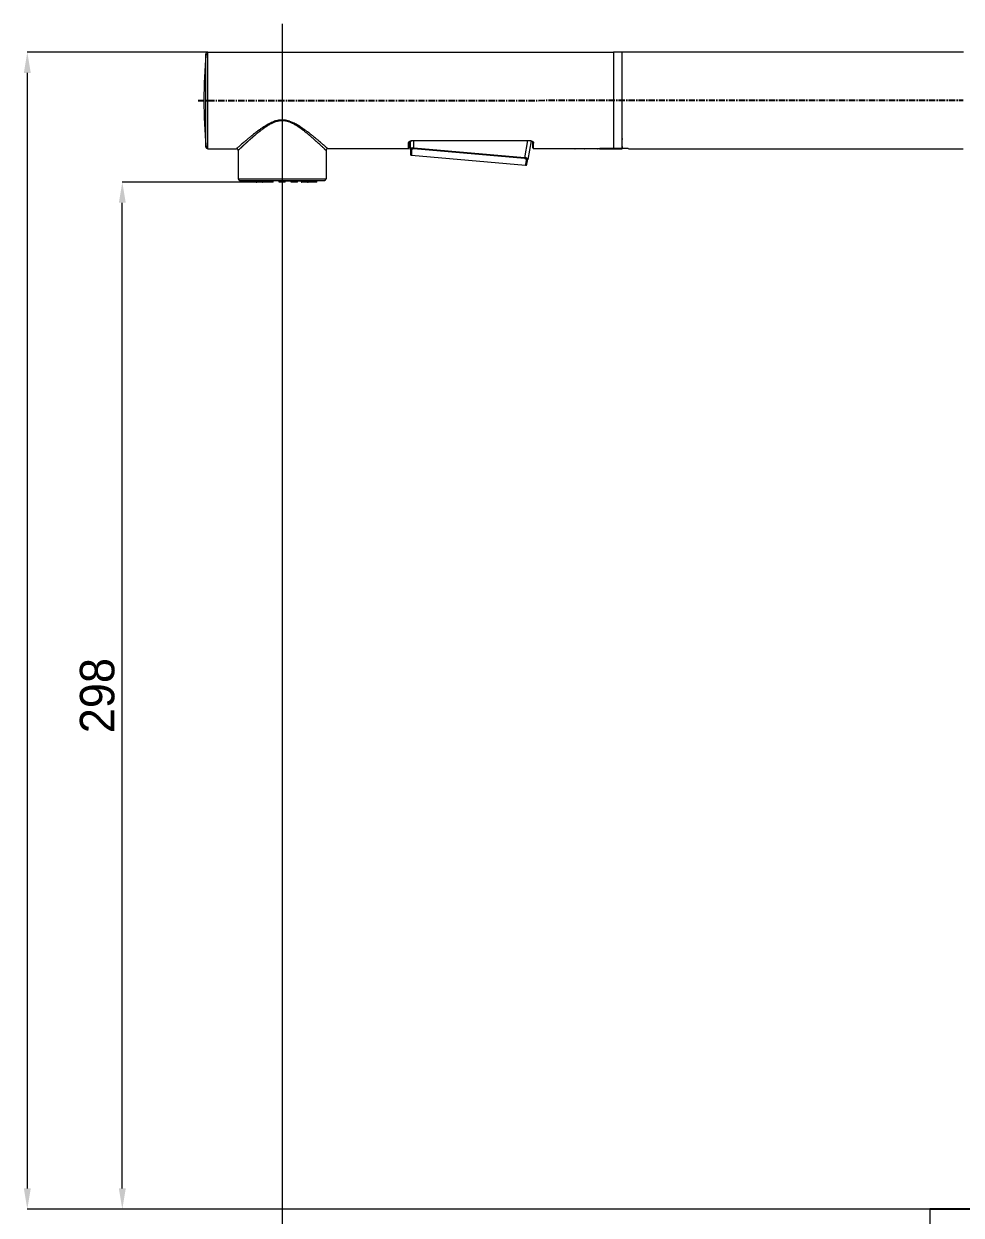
# Model space of a CAD drawing. Header units: inches. Extents: x 21126 to 21898, y -6726 to -5634.
# Drawn here: x 21443.2 to 21715.1, y -6284.3 to -5938.6 of the extents above; entities that cross this region are included whole.
import ezdxf

# ---------------------------------------------------------------- set-up
doc = ezdxf.new("R2010")
doc.units = ezdxf.units.IN
doc.header["$LTSCALE"] = 4.84
doc.header["$MEASUREMENT"] = 0
for name, pattern in [('CENTER', [0.6, 0.375, -0.075, 0.075, -0.075]), ('CENTER2', [28.575, 19.05, -3.175, 3.175, -3.175]), ('CENTERX2', [20.32, 12.7, -2.54, 2.54, -2.54])]:
    doc.linetypes.add(name, pattern=pattern)
doc.layers.get('0').update_dxf_attribs({"linetype": 'CONTINUOUS', "lineweight": 13})
doc.layers.add('2', color=1, linetype='CENTER2')
for name, color, linetype, lineweight in [('CENTER', 1, 'CENTERX2', 15), ('DIM', 3, 'CONTINUOUS', 9), ('중심선', 1, 'CENTER', 25)]:
    doc.layers.add(name, color=color, linetype=linetype, lineweight=lineweight)
doc.styles.add('Daelim Dimension', font='')
doc.styles.get('Daelim Dimension').set_extended_font_data('HYGothic-Extra')

msp = doc.modelspace()

# ---------------------------------------------------------------- linework, layer by layer
at = {"linetype": 'Continuous'}
for p, q in [((21496.05, -5974.36), (21496.05, -5947.27)), ((21496.55, -5946.81), (21614.24, -5946.81)), ((21496.55, -5974.82), (21496.55, -5946.81)), ((21614.24, -5946.81), (21614.24, -5960.81)), ((21614.24, -5946.81), (21614.24, -5974.62)), ((21616.74, -5946.81), (21614.24, -5946.81)), ((21616.74, -5974.82), (21616.74, -5946.81)), ((21614.24, -5960.81), (21614.24, -5974.82)), ((21554.79, -5974.82), (21554.79, -5973.16)), ((21554.99, -5974.61), (21554.99, -5972.99)), ((21555.35, -5974.94), (21555.33, -5972.62)), ((21555.91, -5972.47), (21589.95, -5972.47)), ((21555.99, -5972.43), (21589.89, -5972.43)), ((21556.35, -5974.62), (21556.33, -5972.47)), ((21589.36, -5972.47), (21588.44, -5977.42)), ((21590.37, -5972.53), (21589.37, -5977.92)), ((21590.89, -5974.61), (21590.89, -5972.99)), ((21591.09, -5974.82), (21591.09, -5973.16)), ((21616.74, -5971.94), (21616.94, -5971.94)), ((21496.55, -5974.82), (21504.89, -5974.82)), ((21505.39, -5975.31), (21505.39, -5983.51)), ((21530.89, -5975.31), (21530.89, -5983.51)), ((21554.79, -5974.82), (21531.39, -5974.82)), ((21555.64, -5976.73), (21588.78, -5979.63)), ((21588.42, -5977.68), (21556.33, -5974.87)), ((21588.44, -5977.42), (21556.35, -5974.62)), ((21603.04, -5974.82), (21591.09, -5974.82)), ((21610.21, -5974.82), (21616.74, -5974.82)), ((21611.8, -5974.62), (21614.24, -5974.62)), ((21611.84, -5974.62), (21614.24, -5974.62)), ((21616.94, -5974.71), (21611.94, -5974.71)), ((21614.24, -5974.82), (21616.74, -5974.82)), ((21505.39, -5983.51), (21530.89, -5983.51)), ((21505.89, -5984.01), (21530.39, -5984.01)), ((21508.06, -5984.51), (21507.99, -5984.01)), ((21508.55, -5984.51), (21508.48, -5984.01)), ((21508.57, -5984.01), (21508.66, -5984.51)), ((21508.7, -5984.51), (21508.6, -5984.01)), ((21508.95, -5984.51), (21508.92, -5984.01)), ((21509.6, -5984.51), (21509.56, -5984.01)), ((21510.22, -5984.51), (21510.31, -5984.01)), ((21510.53, -5984.01), (21510.63, -5984.51)), ((21510.77, -5984.51), (21510.67, -5984.01)), ((21511.25, -5984.51), (21511.25, -5984.01)), ((21511.95, -5984.51), (21511.95, -5984.01)), ((21512.42, -5984.51), (21512.52, -5984.01)), ((21512.57, -5984.51), (21512.67, -5984.01)), ((21513.57, -5984.01), (21513.66, -5984.51)), ((21513.97, -5984.51), (21513.88, -5984.01)), ((21514.59, -5984.51), (21514.63, -5984.01)), ((21515.24, -5984.51), (21515.28, -5984.01)), ((21515.5, -5984.51), (21515.59, -5984.01)), ((21515.53, -5984.51), (21515.63, -5984.01)), ((21517.31, -5984.51), (21517.24, -5984.01)), ((21517.8, -5984.51), (21517.73, -5984.01)), ((21518.48, -5984.51), (21518.55, -5984.01)), ((21518.97, -5984.51), (21519.04, -5984.01)), ((21520.65, -5984.01), (21520.74, -5984.51)), ((21520.78, -5984.51), (21520.69, -5984.01)), ((21521.04, -5984.51), (21521, -5984.01)), ((21521.69, -5984.51), (21521.65, -5984.01)), ((21522.31, -5984.51), (21522.4, -5984.01)), ((21522.61, -5984.51), (21522.71, -5984.01)), ((21523.61, -5984.01), (21523.71, -5984.51)), ((21523.85, -5984.51), (21523.75, -5984.01)), ((21524.33, -5984.51), (21524.33, -5984.01)), ((21525.03, -5984.51), (21525.03, -5984.01)), ((21525.51, -5984.51), (21525.6, -5984.01)), ((21525.65, -5984.51), (21525.75, -5984.01)), ((21526.06, -5984.51), (21525.96, -5984.01)), ((21526.68, -5984.51), (21526.72, -5984.01)), ((21527.32, -5984.51), (21527.36, -5984.01)), ((21527.58, -5984.51), (21527.67, -5984.01)), ((21527.62, -5984.51), (21527.71, -5984.01)), ((21527.73, -5984.51), (21527.8, -5984.01)), ((21528.22, -5984.51), (21528.29, -5984.01)), ((21508.55, -5984.51), (21508.06, -5984.51)), ((21508.66, -5984.51), (21508.55, -5984.51)), ((21508.66, -5984.51), (21508.7, -5984.51)), ((21508.95, -5984.51), (21508.7, -5984.51)), ((21509.6, -5984.51), (21508.95, -5984.51)), ((21510.22, -5984.51), (21509.6, -5984.51)), ((21510.53, -5984.51), (21510.22, -5984.51)), ((21510.53, -5984.51), (21510.58, -5984.26)), ((21510.63, -5984.51), (21510.77, -5984.51)), ((21511.25, -5984.51), (21510.77, -5984.51)), ((21511.95, -5984.51), (21511.25, -5984.51)), ((21512.42, -5984.51), (21511.95, -5984.51)), ((21512.42, -5984.51), (21512.57, -5984.51)), ((21513.63, -5984.11), (21512.65, -5984.11)), ((21513.97, -5984.51), (21513.66, -5984.51)), ((21514.59, -5984.51), (21513.97, -5984.51)), ((21515.24, -5984.51), (21514.59, -5984.51)), ((21515.5, -5984.51), (21515.24, -5984.51)), ((21515.5, -5984.51), (21515.53, -5984.51)), ((21517.25, -5984.11), (21515.61, -5984.11)), ((21517.8, -5984.51), (21517.31, -5984.51)), ((21518.48, -5984.51), (21517.8, -5984.51)), ((21518.97, -5984.51), (21518.48, -5984.51)), ((21519.03, -5984.11), (21520.67, -5984.11)), ((21520.74, -5984.51), (21520.78, -5984.51)), ((21521.04, -5984.51), (21520.78, -5984.51)), ((21521.69, -5984.51), (21521.04, -5984.51)), ((21522.31, -5984.51), (21521.69, -5984.51)), ((21522.61, -5984.51), (21522.31, -5984.51)), ((21522.65, -5984.11), (21523.63, -5984.11)), ((21523.71, -5984.51), (21523.85, -5984.51)), ((21524.33, -5984.51), (21523.85, -5984.51)), ((21525.03, -5984.51), (21524.33, -5984.51)), ((21525.51, -5984.51), (21525.03, -5984.51)), ((21525.51, -5984.51), (21525.65, -5984.51)), ((21525.7, -5984.26), (21525.75, -5984.51)), ((21526.06, -5984.51), (21525.75, -5984.51)), ((21526.68, -5984.51), (21526.06, -5984.51)), ((21527.32, -5984.51), (21526.68, -5984.51)), ((21527.58, -5984.51), (21527.32, -5984.51)), ((21527.58, -5984.51), (21527.62, -5984.51)), ((21527.73, -5984.51), (21527.62, -5984.51)), ((21528.22, -5984.51), (21527.73, -5984.51))]:
    msp.add_line(p, q, dxfattribs=at)
at = {"ltscale": 0.5}
msp.add_line((21706.04, -6282.53), (21706.04, -6287.53), dxfattribs=at)
at = {"linetype": 'Continuous'}
for centre, radius, start, end in [((21645.44, -5960.81), 150, 174.819, 180), ((21496.55, -5947.31), 0.5, 90, 174.819), ((21645.44, -5960.81), 150, 180, 185.181), ((21496.55, -5974.31), 0.5, 185.181, 270), ((21531.39, -5975.31), 0.5, 89.9996, 180), ((21554.79, -5974.61), 0.2, 270, 0), ((21591.09, -5974.61), 0.2, 180, 270), ((21609.54, -5974.61), 0.2, 269.9869, 291.1703), ((21505.89, -5983.51), 0.5, 180, 270), ((21530.39, -5983.51), 0.5, 270, 0)]:
    msp.add_arc(centre, radius, start, end, dxfattribs=at)
for points, knots in [([(21616.74, -5974.75), (21616.74, -5974.73), (21616.74, -5974.68), (21616.74, -5974.56), (21616.74, -5974.35), (21616.74, -5974.08), (21616.74, -5973.76), (21616.74, -5973.38), (21616.74, -5972.95), (21616.74, -5972.46), (21616.74, -5971.93), (21616.74, -5971.35), (21616.74, -5970.72), (21616.74, -5970.05), (21616.74, -5969.34), (21616.74, -5968.6), (21616.74, -5967.82), (21616.74, -5967.01), (21616.74, -5966.18), (21616.74, -5965.32), (21616.74, -5964.44), (21616.74, -5963.55), (21616.74, -5962.64), (21616.74, -5961.73), (21616.74, -5960.81), (21616.74, -5959.9), (21616.74, -5958.99), (21616.74, -5958.08), (21616.74, -5957.19), (21616.74, -5956.31), (21616.74, -5955.45), (21616.74, -5954.62), (21616.74, -5953.81), (21616.74, -5953.03), (21616.74, -5952.29), (21616.74, -5951.58), (21616.74, -5950.91), (21616.74, -5950.28), (21616.74, -5949.7), (21616.74, -5949.17), (21616.74, -5948.68), (21616.74, -5948.25), (21616.74, -5947.87), (21616.74, -5947.55), (21616.74, -5947.28), (21616.74, -5947.07), (21616.74, -5946.92), (21616.74, -5946.83), (21616.74, -5946.81), (21616.74, -5946.81), (21616.74, -5946.81)], [0, 0, 0, 0, 0.010699, 0.032226, 0.053742, 0.075217, 0.096744, 0.118259, 0.139734, 0.161261, 0.182777, 0.204252, 0.225778, 0.247294, 0.268769, 0.290296, 0.311811, 0.333286, 0.354813, 0.376329, 0.397804, 0.41933, 0.440846, 0.462321, 0.483848, 0.505363, 0.526838, 0.548365, 0.569881, 0.591356, 0.612883, 0.634398, 0.655873, 0.6774, 0.698915, 0.72039, 0.741917, 0.763433, 0.784908, 0.806435, 0.82795, 0.849425, 0.870952, 0.892467, 0.913942, 0.935469, 0.956985, 0.97846, 0.999987, 1, 1, 1, 1]), ([(21715.82, -5946.82), (21714.62, -5946.82), (21712.23, -5946.82), (21708.64, -5946.82), (21705.04, -5946.82), (21701.4, -5946.82), (21697.74, -5946.81), (21694.05, -5946.81), (21690.34, -5946.81), (21683.87, -5946.81), (21674.56, -5946.81), (21661.51, -5946.81), (21647.29, -5946.82), (21632.07, -5946.82), (21621.83, -5946.82), (21616.74, -5946.81)], [0, 0, 0, 0, 0.036324, 0.072293, 0.108737, 0.145437, 0.182396, 0.21962, 0.257116, 0.294887, 0.415452, 0.538963, 0.69007, 0.845869, 1, 1, 1, 1]), ([(21531.39, -5974.82), (21531.39, -5974.82), (21531.38, -5974.81), (21531.34, -5974.77), (21531.31, -5974.75), (21531.23, -5974.68), (21531.18, -5974.63), (21531.04, -5974.51), (21530.96, -5974.44), (21530.76, -5974.27), (21530.65, -5974.17), (21530.39, -5973.94), (21530.25, -5973.82), (21529.92, -5973.53), (21529.74, -5973.38), (21529.44, -5973.12), (21529.34, -5973.03), (21529.18, -5972.89), (21529.09, -5972.82), (21528.99, -5972.74), (21528.94, -5972.7), (21528.92, -5972.67), (21528.9, -5972.66), (21528.9, -5972.66), (21528.9, -5972.65), (21528.89, -5972.65), (21528.89, -5972.65), (21528.89, -5972.65), (21528.89, -5972.65), (21528.89, -5972.65), (21528.89, -5972.65), (21528.83, -5972.6), (21528.77, -5972.54), (21528.6, -5972.41), (21528.51, -5972.33), (21528.29, -5972.14), (21528.16, -5972.04), (21527.89, -5971.81), (21527.73, -5971.68), (21527.39, -5971.41), (21527.2, -5971.25), (21526.79, -5970.92), (21526.57, -5970.74), (21526.08, -5970.36), (21525.82, -5970.16), (21525.39, -5969.83), (21525.24, -5969.72), (21525.01, -5969.55), (21524.93, -5969.49), (21524.81, -5969.41), (21524.75, -5969.36), (21524.68, -5969.31), (21524.64, -5969.29), (21524.62, -5969.27), (21524.61, -5969.27), (21524.61, -5969.26), (21524.61, -5969.26), (21524.61, -5969.26), (21524.61, -5969.26), (21524.61, -5969.26), (21524.61, -5969.26), (21524.36, -5969.08), (21524.12, -5968.92), (21523.65, -5968.6), (21523.42, -5968.45), (21522.97, -5968.17), (21522.75, -5968.04), (21522.33, -5967.79), (21522.13, -5967.68), (21521.74, -5967.48), (21521.55, -5967.38), (21521.19, -5967.22), (21521.02, -5967.14), (21520.69, -5967.01), (21520.54, -5966.95), (21520.33, -5966.88), (21520.26, -5966.86), (21520.16, -5966.83), (21520.11, -5966.81), (21520.06, -5966.8), (21520.03, -5966.79), (21520.02, -5966.78), (21520.01, -5966.78), (21520.01, -5966.78), (21520.01, -5966.78), (21520.01, -5966.78), (21520.01, -5966.78), (21519.9, -5966.75), (21519.79, -5966.72), (21519.55, -5966.66), (21519.42, -5966.63), (21519.16, -5966.58), (21519.02, -5966.56), (21518.73, -5966.52), (21518.57, -5966.51), (21518.33, -5966.49), (21518.25, -5966.49), (21518.09, -5966.49), (21518, -5966.49), (21517.74, -5966.5), (21517.57, -5966.51), (21517.2, -5966.55), (21517.02, -5966.58), (21516.64, -5966.66), (21516.44, -5966.71), (21516.05, -5966.83), (21515.85, -5966.9), (21515.45, -5967.05), (21515.25, -5967.13), (21514.85, -5967.32), (21514.64, -5967.42), (21514.23, -5967.63), (21514.02, -5967.74), (21513.6, -5967.98), (21513.39, -5968.11), (21512.97, -5968.37), (21512.76, -5968.51), (21512.34, -5968.79), (21512.12, -5968.94), (21511.8, -5969.17), (21511.64, -5969.28), (21511.45, -5969.42), (21511.36, -5969.49), (21511.31, -5969.52), (21511.29, -5969.54), (21511.28, -5969.55), (21511.27, -5969.55), (21511.27, -5969.55), (21511.27, -5969.55), (21511.26, -5969.55), (21511.26, -5969.55), (21511.26, -5969.56), (21511.26, -5969.56), (21511.26, -5969.56), (21510.93, -5969.8), (21510.61, -5970.04), (21510.01, -5970.51), (21509.72, -5970.74), (21509.17, -5971.17), (21508.91, -5971.39), (21508.42, -5971.79), (21508.19, -5971.98), (21507.76, -5972.34), (21507.55, -5972.52), (21507.17, -5972.84), (21507, -5972.99), (21506.67, -5973.28), (21506.52, -5973.41), (21506.24, -5973.65), (21506.11, -5973.76), (21505.88, -5973.96), (21505.77, -5974.05), (21505.59, -5974.21), (21505.5, -5974.29), (21505.35, -5974.42), (21505.29, -5974.47), (21505.18, -5974.57), (21505.13, -5974.61), (21505.05, -5974.68), (21505.02, -5974.7), (21504.97, -5974.75), (21504.95, -5974.77), (21504.92, -5974.79), (21504.91, -5974.8), (21504.89, -5974.81), (21504.89, -5974.82), (21504.89, -5974.82)], [0, 0, 0, 0, 0.03125, 0.03125, 0.0625, 0.0625, 0.09375, 0.09375, 0.125, 0.125, 0.15625, 0.15625, 0.1875, 0.1875, 0.21875, 0.21875, 0.234375, 0.234375, 0.242188, 0.246094, 0.248047, 0.249023, 0.249512, 0.249756, 0.249878, 0.249939, 0.249969, 0.249985, 0.249992, 0.249992, 0.25, 0.25, 0.265625, 0.265625, 0.28125, 0.28125, 0.296875, 0.296875, 0.3125, 0.3125, 0.328125, 0.328125, 0.34375, 0.34375, 0.359375, 0.359375, 0.367188, 0.367188, 0.371094, 0.371094, 0.373047, 0.374023, 0.374512, 0.374756, 0.374878, 0.374939, 0.374969, 0.374985, 0.374992, 0.374992, 0.375, 0.375, 0.390625, 0.390625, 0.40625, 0.40625, 0.421875, 0.421875, 0.4375, 0.4375, 0.453125, 0.453125, 0.46875, 0.46875, 0.484375, 0.484375, 0.492188, 0.492188, 0.496094, 0.498047, 0.499023, 0.499512, 0.499756, 0.499878, 0.499939, 0.499939, 0.5, 0.5, 0.515625, 0.515625, 0.53125, 0.53125, 0.546875, 0.546875, 0.5625, 0.5625, 0.570313, 0.570313, 0.578125, 0.578125, 0.59375, 0.59375, 0.609375, 0.609375, 0.625, 0.625, 0.640625, 0.640625, 0.65625, 0.65625, 0.671875, 0.671875, 0.6875, 0.6875, 0.703125, 0.703125, 0.71875, 0.71875, 0.734375, 0.734375, 0.742188, 0.746094, 0.748047, 0.749023, 0.749512, 0.749756, 0.749878, 0.749939, 0.749969, 0.749985, 0.749992, 0.749996, 0.749996, 0.75, 0.75, 0.765625, 0.765625, 0.78125, 0.78125, 0.796875, 0.796875, 0.8125, 0.8125, 0.828125, 0.828125, 0.84375, 0.84375, 0.859375, 0.859375, 0.875, 0.875, 0.890625, 0.890625, 0.90625, 0.90625, 0.921875, 0.921875, 0.9375, 0.9375, 0.953125, 0.953125, 0.96875, 0.96875, 0.984375, 0.984375, 1, 1, 1, 1]), ([(21530.89, -5975.31), (21530.89, -5975.31), (21530.89, -5975.31), (21530.89, -5975.31), (21530.89, -5975.31), (21530.89, -5975.31), (21530.89, -5975.31), (21530.89, -5975.31), (21530.89, -5975.31), (21530.88, -5975.31), (21530.88, -5975.31), (21530.88, -5975.31), (21530.88, -5975.31), (21530.88, -5975.3), (21530.88, -5975.3), (21530.87, -5975.3), (21530.87, -5975.3), (21530.87, -5975.3), (21530.87, -5975.29), (21530.86, -5975.29), (21530.86, -5975.29), (21530.86, -5975.28), (21530.85, -5975.28), (21530.85, -5975.28), (21530.85, -5975.27), (21530.84, -5975.27), (21530.84, -5975.27), (21530.84, -5975.26), (21530.83, -5975.26), (21530.83, -5975.26), (21530.82, -5975.25), (21530.82, -5975.25), (21530.81, -5975.24), (21530.81, -5975.24), (21530.8, -5975.23), (21530.8, -5975.23), (21530.79, -5975.22), (21530.79, -5975.22), (21530.78, -5975.21), (21530.77, -5975.21), (21530.77, -5975.2), (21530.76, -5975.19), (21530.76, -5975.19), (21530.75, -5975.18), (21530.74, -5975.18), (21530.74, -5975.17), (21530.73, -5975.16), (21530.72, -5975.16), (21530.71, -5975.15), (21530.71, -5975.14), (21530.7, -5975.13), (21530.69, -5975.13), (21530.68, -5975.12), (21530.67, -5975.11), (21530.67, -5975.1), (21530.66, -5975.1), (21530.65, -5975.09), (21530.64, -5975.08), (21530.63, -5975.07), (21530.62, -5975.06), (21530.61, -5975.05), (21530.6, -5975.04), (21530.59, -5975.03), (21530.58, -5975.03), (21530.57, -5975.02), (21530.56, -5975.01), (21530.55, -5975), (21530.54, -5974.99), (21530.53, -5974.98), (21530.52, -5974.97), (21530.51, -5974.96), (21530.5, -5974.95), (21530.49, -5974.94), (21530.48, -5974.92), (21530.47, -5974.91), (21530.45, -5974.9), (21530.38, -5974.83), (21530.23, -5974.69), (21529.98, -5974.45), (21529.68, -5974.17), (21529.33, -5973.85), (21528.93, -5973.48), (21528.59, -5973.17), (21528.32, -5972.92), (21528.14, -5972.76), (21527.95, -5972.59), (21527.76, -5972.42), (21527.55, -5972.23), (21527.34, -5972.04), (21527.11, -5971.84), (21526.88, -5971.64), (21526.68, -5971.47), (21526.54, -5971.35), (21526.44, -5971.26), (21526.33, -5971.16), (21526.2, -5971.05), (21526.06, -5970.93), (21525.9, -5970.8), (21525.73, -5970.66), (21525.55, -5970.5), (21525.34, -5970.34), (21525.12, -5970.16), (21524.89, -5969.97), (21524.63, -5969.77), (21524.42, -5969.6), (21524.25, -5969.47), (21524.14, -5969.39), (21524.02, -5969.3), (21523.91, -5969.22), (21523.8, -5969.14), (21523.69, -5969.06), (21523.59, -5968.98), (21523.48, -5968.91), (21523.38, -5968.83), (21523.27, -5968.76), (21523.17, -5968.69), (21523.07, -5968.62), (21522.97, -5968.56), (21522.88, -5968.49), (21522.78, -5968.43), (21522.69, -5968.37), (21522.6, -5968.31), (21522.5, -5968.25), (21522.42, -5968.19), (21522.33, -5968.14), (21522.24, -5968.09), (21522.16, -5968.03), (21521.95, -5967.91), (21521.63, -5967.73), (21521.18, -5967.5), (21520.76, -5967.3), (21520.34, -5967.13), (21519.91, -5966.98), (21519.44, -5966.85), (21518.94, -5966.76), (21518.44, -5966.71), (21517.95, -5966.7), (21517.46, -5966.74), (21516.96, -5966.82), (21516.46, -5966.95), (21515.98, -5967.11), (21515.54, -5967.29), (21515.13, -5967.48), (21514.7, -5967.7), (21514.25, -5967.95), (21513.9, -5968.17), (21513.65, -5968.33), (21513.5, -5968.43), (21513.34, -5968.53), (21513.17, -5968.65), (21512.99, -5968.77), (21512.81, -5968.9), (21512.61, -5969.04), (21512.41, -5969.19), (21512.2, -5969.35), (21511.98, -5969.51), (21511.75, -5969.69), (21511.55, -5969.84), (21511.39, -5969.98), (21511.25, -5970.08), (21511.12, -5970.19), (21510.99, -5970.29), (21510.87, -5970.39), (21510.75, -5970.49), (21510.64, -5970.58), (21510.53, -5970.67), (21510.42, -5970.76), (21510.32, -5970.85), (21510.22, -5970.93), (21510.12, -5971.01), (21510.03, -5971.09), (21509.94, -5971.17), (21509.86, -5971.24), (21509.77, -5971.31), (21509.69, -5971.38), (21509.62, -5971.45), (21509.55, -5971.51), (21509.48, -5971.57), (21509.41, -5971.63), (21509.35, -5971.68), (21509.29, -5971.74), (21509.23, -5971.79), (21509.18, -5971.83), (21509.1, -5971.9), (21509, -5971.99), (21508.88, -5972.1), (21508.76, -5972.21), (21508.64, -5972.31), (21508.52, -5972.41), (21508.41, -5972.51), (21508.3, -5972.61), (21508.19, -5972.71), (21508.09, -5972.8), (21507.99, -5972.89), (21507.89, -5972.98), (21507.79, -5973.07), (21507.7, -5973.16), (21507.61, -5973.24), (21507.52, -5973.32), (21507.43, -5973.4), (21507.35, -5973.48), (21507.27, -5973.56), (21507.19, -5973.63), (21507.11, -5973.7), (21507.03, -5973.77), (21506.97, -5973.83), (21506.91, -5973.88), (21506.87, -5973.93), (21506.82, -5973.97), (21506.77, -5974.01), (21506.73, -5974.05), (21506.68, -5974.1), (21506.64, -5974.14), (21506.6, -5974.18), (21506.56, -5974.21), (21506.52, -5974.25), (21506.47, -5974.29), (21506.44, -5974.33), (21506.4, -5974.36), (21506.36, -5974.4), (21506.32, -5974.43), (21506.28, -5974.47), (21506.25, -5974.5), (21506.21, -5974.53), (21506.18, -5974.57), (21506.14, -5974.6), (21506.11, -5974.63), (21506.08, -5974.66), (21506.05, -5974.69), (21506.02, -5974.72), (21505.99, -5974.75), (21505.96, -5974.77), (21505.93, -5974.8), (21505.9, -5974.83), (21505.87, -5974.85), (21505.85, -5974.88), (21505.82, -5974.9), (21505.8, -5974.92), (21505.77, -5974.95), (21505.75, -5974.97), (21505.73, -5974.99), (21505.71, -5975.01), (21505.69, -5975.03), (21505.67, -5975.05), (21505.65, -5975.07), (21505.63, -5975.09), (21505.61, -5975.1), (21505.59, -5975.12), (21505.57, -5975.14), (21505.56, -5975.15), (21505.54, -5975.17), (21505.53, -5975.18), (21505.52, -5975.19), (21505.5, -5975.2), (21505.49, -5975.22), (21505.48, -5975.23), (21505.47, -5975.24), (21505.46, -5975.25), (21505.45, -5975.26), (21505.44, -5975.27), (21505.43, -5975.27), (21505.42, -5975.28), (21505.42, -5975.29), (21505.41, -5975.29), (21505.41, -5975.3), (21505.4, -5975.3), (21505.4, -5975.31), (21505.39, -5975.31), (21505.39, -5975.31), (21505.39, -5975.31), (21505.39, -5975.31), (21505.39, -5975.31), (21505.39, -5975.31)], [0, 0, 0, 0, 0.001011, 0.002022, 0.003033, 0.004044, 0.005056, 0.006068, 0.00708, 0.008093, 0.009106, 0.010119, 0.011133, 0.012147, 0.013162, 0.014177, 0.015192, 0.016208, 0.017224, 0.018241, 0.019258, 0.020275, 0.021293, 0.022312, 0.023331, 0.02435, 0.02537, 0.026391, 0.027412, 0.028434, 0.029456, 0.030479, 0.031502, 0.032526, 0.033551, 0.034576, 0.035602, 0.036629, 0.037656, 0.038684, 0.039712, 0.040742, 0.041771, 0.042802, 0.043833, 0.044865, 0.045898, 0.046932, 0.047966, 0.049001, 0.050037, 0.051074, 0.052111, 0.05315, 0.054189, 0.055229, 0.05627, 0.057311, 0.058354, 0.059397, 0.060442, 0.061487, 0.062533, 0.06358, 0.064628, 0.065677, 0.066727, 0.067777, 0.068829, 0.069882, 0.070936, 0.071991, 0.073046, 0.074103, 0.075161, 0.07622, 0.07728, 0.094338, 0.111947, 0.130141, 0.148953, 0.168413, 0.188547, 0.195799, 0.203265, 0.210946, 0.218842, 0.226956, 0.235286, 0.243834, 0.252601, 0.261586, 0.264661, 0.268196, 0.272189, 0.27664, 0.28155, 0.286919, 0.292747, 0.299034, 0.305779, 0.312983, 0.320646, 0.328768, 0.337348, 0.340896, 0.344385, 0.347816, 0.351187, 0.3545, 0.357754, 0.360949, 0.364085, 0.367163, 0.370182, 0.373142, 0.376044, 0.378887, 0.381672, 0.384398, 0.387065, 0.389674, 0.392225, 0.394717, 0.397151, 0.399527, 0.401845, 0.404104, 0.416387, 0.427963, 0.438848, 0.449062, 0.458626, 0.470514, 0.482012, 0.493196, 0.50415, 0.515187, 0.526592, 0.538446, 0.550818, 0.560578, 0.571073, 0.58232, 0.594332, 0.607122, 0.611084, 0.615353, 0.619931, 0.624817, 0.630012, 0.635516, 0.641328, 0.647449, 0.65388, 0.660619, 0.667668, 0.675026, 0.679462, 0.683797, 0.688032, 0.692167, 0.696201, 0.700134, 0.703967, 0.707699, 0.711331, 0.714862, 0.718292, 0.721623, 0.724852, 0.727981, 0.73101, 0.733938, 0.736765, 0.739492, 0.742119, 0.744645, 0.747071, 0.749396, 0.751621, 0.753745, 0.755769, 0.757692, 0.762447, 0.76715, 0.771802, 0.776403, 0.780953, 0.785453, 0.789901, 0.794299, 0.798646, 0.802943, 0.80719, 0.811386, 0.815533, 0.81963, 0.823678, 0.827676, 0.831626, 0.835526, 0.839377, 0.84318, 0.846934, 0.850641, 0.853117, 0.855585, 0.858045, 0.860496, 0.86294, 0.865375, 0.867803, 0.870223, 0.872635, 0.875039, 0.877436, 0.879825, 0.882207, 0.884581, 0.886948, 0.889307, 0.89166, 0.894005, 0.896344, 0.898675, 0.901, 0.903318, 0.905629, 0.907933, 0.910231, 0.912523, 0.914809, 0.917088, 0.919361, 0.921628, 0.923888, 0.926143, 0.928393, 0.930636, 0.932874, 0.935107, 0.937334, 0.939555, 0.941772, 0.943983, 0.946189, 0.94839, 0.950587, 0.952778, 0.954965, 0.957148, 0.959326, 0.9615, 0.963669, 0.965834, 0.967995, 0.970153, 0.972306, 0.974456, 0.976602, 0.978745, 0.980884, 0.98302, 0.985152, 0.987282, 0.989408, 0.991532, 0.993653, 0.995771, 0.997887, 1, 1, 1, 1]), ([(21554.79, -5973.16), (21554.79, -5973.16), (21554.79, -5973.16), (21554.79, -5973.15), (21554.79, -5973.14), (21554.79, -5973.13), (21554.79, -5973.12), (21554.79, -5973.11), (21554.8, -5973.1), (21554.8, -5973.09), (21554.8, -5973.08), (21554.8, -5973.07), (21554.8, -5973.06), (21554.81, -5973.06), (21554.81, -5973.05), (21554.81, -5973.04), (21554.82, -5973.03), (21554.82, -5973.02), (21554.82, -5973.01), (21554.83, -5973), (21554.83, -5972.99), (21554.84, -5972.98), (21554.84, -5972.97), (21554.85, -5972.96), (21554.85, -5972.95), (21554.86, -5972.94), (21554.87, -5972.93), (21554.87, -5972.92), (21554.88, -5972.91), (21554.89, -5972.9), (21554.89, -5972.89), (21554.9, -5972.89), (21554.92, -5972.86), (21554.96, -5972.81), (21555.03, -5972.74), (21555.11, -5972.68), (21555.18, -5972.64), (21555.24, -5972.61), (21555.29, -5972.58), (21555.33, -5972.56), (21555.38, -5972.54), (21555.43, -5972.53), (21555.48, -5972.51), (21555.53, -5972.49), (21555.57, -5972.48), (21555.61, -5972.47), (21555.64, -5972.47), (21555.67, -5972.46), (21555.7, -5972.46), (21555.73, -5972.45), (21555.77, -5972.45), (21555.8, -5972.44), (21555.83, -5972.44), (21555.86, -5972.44), (21555.89, -5972.44), (21555.92, -5972.43), (21555.96, -5972.43), (21555.98, -5972.43), (21555.99, -5972.43)], [0, 0, 0, 0, 0.00925, 0.018502, 0.027758, 0.03702, 0.046289, 0.055566, 0.064853, 0.074151, 0.083463, 0.092789, 0.102131, 0.111491, 0.120869, 0.130269, 0.13969, 0.149134, 0.158604, 0.168099, 0.177623, 0.187175, 0.196758, 0.206373, 0.216021, 0.225704, 0.235422, 0.245178, 0.254972, 0.264807, 0.274682, 0.2846, 0.294561, 0.366563, 0.435403, 0.501665, 0.566005, 0.595769, 0.625066, 0.653962, 0.682524, 0.710821, 0.738927, 0.766914, 0.794856, 0.811047, 0.827112, 0.843066, 0.858924, 0.874702, 0.890417, 0.906083, 0.921719, 0.937339, 0.952961, 0.968601, 0.984275, 1, 1, 1, 1]), ([(21554.98, -5973.04), (21554.98, -5972.99), (21555, -5972.89), (21555.13, -5972.74), (21555.31, -5972.62), (21555.49, -5972.54), (21555.72, -5972.48), (21555.89, -5972.47), (21555.99, -5972.47)], [0, 0, 0, 0, 0.202587, 0.437482, 0.56677, 0.70318, 0.846946, 1, 1, 1, 1]), ([(21589.88, -5972.46), (21590.01, -5972.46), (21590.25, -5972.47), (21590.56, -5972.58), (21590.77, -5972.72), (21590.85, -5972.82), (21590.87, -5972.87)], [0, 0, 0, 0, 0.248162, 0.496046, 0.747363, 1, 1, 1, 1]), ([(21589.89, -5972.43), (21589.89, -5972.44), (21589.89, -5972.45), (21589.89, -5972.46), (21589.89, -5972.47), (21589.89, -5972.47), (21589.89, -5972.47), (21589.89, -5972.47)], [0, 0, 0, 0, 0.4804, 0.4804, 0.9608, 0.9608, 1, 1, 1, 1]), ([(21589.89, -5972.43), (21589.89, -5972.43), (21589.9, -5972.43), (21589.92, -5972.43), (21589.94, -5972.43), (21589.95, -5972.43), (21589.97, -5972.43), (21589.98, -5972.43), (21590, -5972.44), (21590.01, -5972.44), (21590.03, -5972.44), (21590.04, -5972.44), (21590.06, -5972.44), (21590.07, -5972.44), (21590.09, -5972.44), (21590.1, -5972.44), (21590.12, -5972.45), (21590.13, -5972.45), (21590.15, -5972.45), (21590.16, -5972.45), (21590.17, -5972.45), (21590.19, -5972.46), (21590.2, -5972.46), (21590.22, -5972.46), (21590.23, -5972.46), (21590.25, -5972.47), (21590.26, -5972.47), (21590.27, -5972.47), (21590.29, -5972.48), (21590.3, -5972.48), (21590.32, -5972.48), (21590.33, -5972.49), (21590.34, -5972.49), (21590.36, -5972.49), (21590.37, -5972.5), (21590.38, -5972.5), (21590.4, -5972.51), (21590.41, -5972.51), (21590.42, -5972.52), (21590.44, -5972.52), (21590.45, -5972.52), (21590.46, -5972.53), (21590.48, -5972.53), (21590.49, -5972.54), (21590.5, -5972.54), (21590.51, -5972.55), (21590.53, -5972.56), (21590.54, -5972.56), (21590.55, -5972.57), (21590.57, -5972.57), (21590.58, -5972.58), (21590.59, -5972.58), (21590.6, -5972.59), (21590.62, -5972.6), (21590.63, -5972.6), (21590.64, -5972.61), (21590.65, -5972.61), (21590.66, -5972.62), (21590.68, -5972.63), (21590.7, -5972.64), (21590.74, -5972.67), (21590.79, -5972.7), (21590.83, -5972.73), (21590.88, -5972.77), (21590.92, -5972.81), (21590.95, -5972.84), (21590.98, -5972.88), (21591, -5972.9), (21591.01, -5972.92), (21591.02, -5972.94), (21591.03, -5972.96), (21591.04, -5972.98), (21591.05, -5973), (21591.06, -5973.01), (21591.07, -5973.03), (21591.07, -5973.05), (21591.08, -5973.07), (21591.08, -5973.09), (21591.08, -5973.11), (21591.09, -5973.13), (21591.09, -5973.15), (21591.09, -5973.16), (21591.09, -5973.16)], [0, 0, 0, 0, 0.007591, 0.015151, 0.022683, 0.030187, 0.037666, 0.045121, 0.052554, 0.059965, 0.067358, 0.074733, 0.082092, 0.089436, 0.096768, 0.104089, 0.111401, 0.118705, 0.126002, 0.133296, 0.140587, 0.147877, 0.155168, 0.162461, 0.169758, 0.177061, 0.184372, 0.191691, 0.199022, 0.206365, 0.213722, 0.221095, 0.228486, 0.235895, 0.243325, 0.250777, 0.258254, 0.265755, 0.273284, 0.280841, 0.288428, 0.296046, 0.303697, 0.311383, 0.319105, 0.326864, 0.334662, 0.3425, 0.350379, 0.358301, 0.366267, 0.374278, 0.382336, 0.390442, 0.398598, 0.406803, 0.41506, 0.42337, 0.431733, 0.440152, 0.478382, 0.516677, 0.55516, 0.593953, 0.633175, 0.672941, 0.713361, 0.732687, 0.751931, 0.771106, 0.790222, 0.809292, 0.828327, 0.847339, 0.866339, 0.88534, 0.904352, 0.923388, 0.942459, 0.961577, 0.980754, 1, 1, 1, 1]), ([(21590.38, -5972.54), (21590.45, -5972.57), (21590.64, -5972.65), (21590.85, -5972.84), (21590.9, -5972.97), (21590.9, -5973.04)], [0, 0, 0, 0, 0.20892, 0.583712, 1, 1, 1, 1]), ([(21591.09, -5973.16), (21591.06, -5973.16), (21591.04, -5973.16), (21590.99, -5973.14), (21590.97, -5973.13), (21590.93, -5973.1), (21590.91, -5973.08), (21590.89, -5973.03), (21590.89, -5973.01), (21590.89, -5972.99)], [0, 0, 0, 0, 0.25, 0.25, 0.5, 0.5, 0.75, 0.75, 1, 1, 1, 1]), ([(21556.35, -5974.62), (21556.34, -5974.62), (21556.33, -5974.61), (21556.32, -5974.61), (21556.3, -5974.61), (21556.28, -5974.61), (21556.27, -5974.61), (21556.25, -5974.61), (21556.23, -5974.61), (21556.21, -5974.61), (21556.19, -5974.61), (21556.18, -5974.61), (21556.16, -5974.61), (21556.14, -5974.61), (21556.12, -5974.61), (21556.1, -5974.61), (21556.08, -5974.61), (21556.06, -5974.61), (21556.04, -5974.61), (21556.02, -5974.62), (21556, -5974.62), (21555.98, -5974.62), (21555.96, -5974.62), (21555.94, -5974.62), (21555.92, -5974.63), (21555.9, -5974.63), (21555.88, -5974.63), (21555.86, -5974.63), (21555.84, -5974.64), (21555.82, -5974.64), (21555.8, -5974.64), (21555.79, -5974.65), (21555.77, -5974.65), (21555.75, -5974.66), (21555.73, -5974.66), (21555.71, -5974.67), (21555.69, -5974.67), (21555.67, -5974.68), (21555.65, -5974.68), (21555.64, -5974.69), (21555.62, -5974.7), (21555.6, -5974.7), (21555.59, -5974.71), (21555.57, -5974.72), (21555.55, -5974.72), (21555.54, -5974.73), (21555.52, -5974.74), (21555.51, -5974.75), (21555.49, -5974.75), (21555.48, -5974.76), (21555.47, -5974.77), (21555.45, -5974.78), (21555.44, -5974.79), (21555.43, -5974.8), (21555.42, -5974.81), (21555.41, -5974.82), (21555.4, -5974.83), (21555.39, -5974.84), (21555.39, -5974.85), (21555.38, -5974.86), (21555.37, -5974.87), (21555.37, -5974.88), (21555.36, -5974.89), (21555.36, -5974.9), (21555.35, -5974.91), (21555.35, -5974.92), (21555.35, -5974.93), (21555.35, -5974.94), (21555.35, -5974.94)], [0, 0, 0, 0, 0.009964, 0.020099, 0.030405, 0.04088, 0.051524, 0.062338, 0.07332, 0.084471, 0.095789, 0.107274, 0.118926, 0.130746, 0.142732, 0.154886, 0.167207, 0.179693, 0.192345, 0.205161, 0.218139, 0.23128, 0.24458, 0.25804, 0.271659, 0.285438, 0.299377, 0.313474, 0.327729, 0.342141, 0.356708, 0.371428, 0.386298, 0.401316, 0.416481, 0.431794, 0.447257, 0.46287, 0.478632, 0.494543, 0.510602, 0.526808, 0.543159, 0.559653, 0.576291, 0.593073, 0.610001, 0.627077, 0.644299, 0.661669, 0.679185, 0.696848, 0.714657, 0.73261, 0.750712, 0.768962, 0.787363, 0.805916, 0.824623, 0.843485, 0.862503, 0.881677, 0.901009, 0.920497, 0.94014, 0.95994, 0.979893, 1, 1, 1, 1]), ([(21555.35, -5974.94), (21555.35, -5975.22), (21555.36, -5975.7), (21555.36, -5976.2), (21555.36, -5976.41), (21555.36, -5976.44), (21555.36, -5976.44)], [0, 0, 0, 0, 0.285543, 0.571086, 0.856629, 1, 1, 1, 1]), ([(21555.63, -5975.2), (21555.63, -5975.21), (21555.63, -5975.23), (21555.63, -5975.26), (21555.63, -5975.28), (21555.63, -5975.31), (21555.63, -5975.33), (21555.63, -5975.35), (21555.63, -5975.38), (21555.63, -5975.4), (21555.63, -5975.43), (21555.63, -5975.45), (21555.63, -5975.47), (21555.63, -5975.5), (21555.63, -5975.52), (21555.63, -5975.54), (21555.63, -5975.57), (21555.63, -5975.59), (21555.63, -5975.61), (21555.63, -5975.63), (21555.63, -5975.65), (21555.63, -5975.68), (21555.63, -5975.7), (21555.63, -5975.72), (21555.63, -5975.74), (21555.63, -5975.76), (21555.63, -5975.78), (21555.63, -5975.8), (21555.63, -5975.82), (21555.63, -5975.84), (21555.63, -5975.86), (21555.63, -5975.88), (21555.63, -5975.9), (21555.63, -5975.92), (21555.63, -5975.94), (21555.63, -5975.95), (21555.63, -5975.97), (21555.63, -5975.99), (21555.63, -5976.01), (21555.63, -5976.03), (21555.63, -5976.04), (21555.63, -5976.06), (21555.63, -5976.08), (21555.63, -5976.09), (21555.63, -5976.11), (21555.63, -5976.13), (21555.63, -5976.14), (21555.63, -5976.16), (21555.63, -5976.18), (21555.63, -5976.19), (21555.63, -5976.21), (21555.63, -5976.22), (21555.63, -5976.24), (21555.63, -5976.25), (21555.63, -5976.26), (21555.63, -5976.28), (21555.63, -5976.29), (21555.63, -5976.31), (21555.63, -5976.32), (21555.63, -5976.33), (21555.63, -5976.35), (21555.64, -5976.36), (21555.64, -5976.37), (21555.64, -5976.38), (21555.64, -5976.4), (21555.64, -5976.41), (21555.64, -5976.42), (21555.64, -5976.43), (21555.64, -5976.44), (21555.64, -5976.45), (21555.64, -5976.46), (21555.64, -5976.48), (21555.64, -5976.49), (21555.64, -5976.5), (21555.64, -5976.51), (21555.64, -5976.52), (21555.64, -5976.53), (21555.64, -5976.54), (21555.64, -5976.54), (21555.64, -5976.55), (21555.64, -5976.56), (21555.64, -5976.57), (21555.64, -5976.58), (21555.64, -5976.59), (21555.64, -5976.59), (21555.64, -5976.6), (21555.64, -5976.61), (21555.64, -5976.62), (21555.64, -5976.62), (21555.64, -5976.63), (21555.64, -5976.64), (21555.64, -5976.64), (21555.64, -5976.65), (21555.64, -5976.66), (21555.64, -5976.66), (21555.64, -5976.67), (21555.64, -5976.67), (21555.64, -5976.68), (21555.64, -5976.68), (21555.64, -5976.69), (21555.64, -5976.69), (21555.64, -5976.69), (21555.64, -5976.7), (21555.64, -5976.7), (21555.64, -5976.71), (21555.64, -5976.71), (21555.64, -5976.71), (21555.64, -5976.72), (21555.64, -5976.72), (21555.64, -5976.72), (21555.64, -5976.72), (21555.64, -5976.72), (21555.64, -5976.73), (21555.64, -5976.73), (21555.64, -5976.73), (21555.64, -5976.73), (21555.64, -5976.73), (21555.64, -5976.73), (21555.64, -5976.73), (21555.64, -5976.73), (21555.64, -5976.73), (21555.64, -5976.73)], [0, 0, 0, 0, 0.00857, 0.017138, 0.025702, 0.034264, 0.042823, 0.05138, 0.059933, 0.068484, 0.077032, 0.085577, 0.09412, 0.102659, 0.111196, 0.11973, 0.128261, 0.13679, 0.145315, 0.153838, 0.162359, 0.170876, 0.179391, 0.187902, 0.196411, 0.204918, 0.213421, 0.221922, 0.23042, 0.238915, 0.247408, 0.255897, 0.264384, 0.272868, 0.28135, 0.289828, 0.298304, 0.306777, 0.315248, 0.323715, 0.33218, 0.340642, 0.349102, 0.357558, 0.366012, 0.374463, 0.382911, 0.391357, 0.3998, 0.40824, 0.416677, 0.425112, 0.433544, 0.441973, 0.450399, 0.458823, 0.467244, 0.475662, 0.484078, 0.49249, 0.5009, 0.509307, 0.517712, 0.526114, 0.534513, 0.542909, 0.551303, 0.559694, 0.568082, 0.576467, 0.58485, 0.59323, 0.601607, 0.609982, 0.618353, 0.626722, 0.635089, 0.643453, 0.651813, 0.660172, 0.668527, 0.67688, 0.68523, 0.693578, 0.701922, 0.710264, 0.718603, 0.72694, 0.735274, 0.743605, 0.751934, 0.760259, 0.768582, 0.776903, 0.78522, 0.793535, 0.801848, 0.810157, 0.818464, 0.826768, 0.83507, 0.843369, 0.851665, 0.859958, 0.868249, 0.876537, 0.884823, 0.893105, 0.901385, 0.909663, 0.917937, 0.926209, 0.934479, 0.942745, 0.951009, 0.959271, 0.967529, 0.975785, 0.984039, 0.992289, 1, 1, 1, 1]), ([(21603.04, -5974.82), (21603.04, -5974.82), (21603.05, -5974.81), (21603.07, -5974.81), (21603.09, -5974.81), (21603.11, -5974.81), (21603.11, -5974.81), (21603.13, -5974.81), (21603.14, -5974.81), (21603.18, -5974.8), (21603.22, -5974.8), (21603.29, -5974.79), (21603.3, -5974.79), (21603.33, -5974.79), (21603.34, -5974.79), (21603.39, -5974.78), (21603.42, -5974.78), (21603.51, -5974.78), (21603.58, -5974.77), (21603.68, -5974.77), (21603.7, -5974.76), (21603.74, -5974.76), (21603.76, -5974.76), (21603.82, -5974.76), (21603.9, -5974.75), (21603.99, -5974.75), (21604.05, -5974.75), (21604.08, -5974.75), (21604.12, -5974.75), (21604.14, -5974.75), (21604.26, -5974.75), (21604.35, -5974.74), (21604.48, -5974.74), (21604.53, -5974.74), (21604.6, -5974.75), (21604.62, -5974.75), (21604.67, -5974.75), (21604.69, -5974.75), (21604.8, -5974.75), (21604.89, -5974.75), (21605, -5974.76), (21605.02, -5974.76), (21605.06, -5974.76), (21605.08, -5974.76), (21605.14, -5974.76), (21605.18, -5974.76), (21605.29, -5974.77), (21605.36, -5974.77), (21605.49, -5974.78), (21605.55, -5974.79), (21605.63, -5974.8), (21605.65, -5974.8), (21605.68, -5974.8), (21605.69, -5974.8), (21605.71, -5974.8), (21605.72, -5974.8), (21605.77, -5974.81), (21605.79, -5974.81), (21605.82, -5974.81), (21605.82, -5974.81), (21605.83, -5974.81), (21605.83, -5974.81), (21605.84, -5974.81), (21605.84, -5974.82), (21605.84, -5974.82)], [0, 0, 0, 0, 0.0625, 0.0625, 0.09375, 0.09375, 0.109375, 0.109375, 0.125, 0.125, 0.1875, 0.1875, 0.203125, 0.203125, 0.21875, 0.21875, 0.25, 0.25, 0.3125, 0.3125, 0.328125, 0.328125, 0.34375, 0.34375, 0.375, 0.40625, 0.40625, 0.421875, 0.421875, 0.4375, 0.4375, 0.5, 0.5, 0.53125, 0.53125, 0.546875, 0.546875, 0.5625, 0.5625, 0.625, 0.625, 0.640625, 0.640625, 0.65625, 0.65625, 0.6875, 0.6875, 0.75, 0.75, 0.8125, 0.8125, 0.84375, 0.84375, 0.859375, 0.859375, 0.875, 0.875, 0.9375, 0.9375, 0.953125, 0.953125, 0.96875, 0.96875, 1, 1, 1, 1]), ([(21609.54, -5974.82), (21609.54, -5974.82), (21609.54, -5974.82), (21609.54, -5974.82), (21609.54, -5974.81), (21609.54, -5974.81), (21609.54, -5974.81), (21609.54, -5974.81), (21609.54, -5974.81), (21609.55, -5974.81), (21609.55, -5974.81), (21609.55, -5974.81), (21609.55, -5974.81), (21609.56, -5974.81), (21609.56, -5974.81), (21609.56, -5974.81), (21609.56, -5974.81), (21609.57, -5974.81), (21609.57, -5974.81), (21609.57, -5974.81), (21609.58, -5974.81), (21609.58, -5974.81), (21609.59, -5974.81), (21609.59, -5974.81), (21609.6, -5974.8), (21609.6, -5974.8), (21609.61, -5974.8), (21609.61, -5974.8), (21609.62, -5974.8), (21609.63, -5974.8), (21609.63, -5974.8), (21609.64, -5974.8), (21609.65, -5974.8), (21609.65, -5974.8), (21609.66, -5974.79), (21609.67, -5974.79), (21609.67, -5974.79), (21609.68, -5974.79), (21609.69, -5974.79), (21609.7, -5974.79), (21609.71, -5974.79), (21609.74, -5974.78), (21609.81, -5974.77), (21609.93, -5974.75), (21610.06, -5974.74), (21610.22, -5974.72), (21610.39, -5974.7), (21610.57, -5974.68), (21610.76, -5974.66), (21610.91, -5974.65), (21611.01, -5974.64), (21611.06, -5974.64), (21611.1, -5974.64), (21611.15, -5974.64), (21611.19, -5974.63), (21611.24, -5974.63), (21611.28, -5974.63), (21611.33, -5974.63), (21611.37, -5974.63), (21611.42, -5974.63), (21611.46, -5974.62), (21611.51, -5974.62), (21611.56, -5974.62), (21611.6, -5974.62), (21611.65, -5974.62), (21611.7, -5974.62), (21611.74, -5974.62), (21611.79, -5974.62), (21611.82, -5974.62), (21611.84, -5974.62)], [0, 0, 0, 0, 0.006366, 0.012722, 0.019068, 0.025405, 0.031734, 0.038054, 0.044367, 0.050674, 0.056974, 0.063269, 0.069558, 0.075844, 0.082125, 0.088404, 0.094679, 0.100953, 0.107226, 0.113498, 0.11977, 0.126042, 0.132315, 0.13859, 0.144867, 0.151148, 0.157431, 0.163719, 0.170012, 0.17631, 0.182613, 0.188924, 0.195241, 0.201566, 0.2079, 0.214242, 0.220594, 0.226955, 0.233328, 0.239711, 0.246107, 0.252515, 0.31622, 0.379173, 0.441984, 0.505264, 0.568157, 0.630287, 0.692266, 0.75471, 0.7678, 0.780837, 0.793829, 0.806779, 0.819695, 0.832581, 0.845442, 0.858286, 0.871117, 0.883942, 0.896765, 0.909593, 0.922431, 0.935286, 0.948163, 0.961067, 0.974004, 0.98698, 1, 1, 1, 1]), ([(21610.04, -5974.74), (21610.06, -5974.75), (21610.09, -5974.78), (21610.16, -5974.81), (21610.22, -5974.82), (21610.26, -5974.81)], [0, 0, 0, 0, 0.241927, 0.509781, 1, 1, 1, 1]), ([(21611.94, -5974.71), (21611.93, -5974.71), (21611.92, -5974.71), (21611.9, -5974.71), (21611.88, -5974.71), (21611.86, -5974.71), (21611.85, -5974.71), (21611.83, -5974.71), (21611.81, -5974.71), (21611.79, -5974.71), (21611.77, -5974.71), (21611.75, -5974.71), (21611.73, -5974.71), (21611.72, -5974.71), (21611.7, -5974.71), (21611.68, -5974.71), (21611.66, -5974.71), (21611.64, -5974.71), (21611.62, -5974.71), (21611.6, -5974.71), (21611.59, -5974.71), (21611.57, -5974.71), (21611.55, -5974.71), (21611.53, -5974.71), (21611.51, -5974.71), (21611.49, -5974.71), (21611.48, -5974.72), (21611.46, -5974.72), (21611.44, -5974.72), (21611.42, -5974.72), (21611.4, -5974.72), (21611.39, -5974.72), (21611.37, -5974.72), (21611.35, -5974.72), (21611.33, -5974.72), (21611.31, -5974.72), (21611.25, -5974.73), (21611.15, -5974.73), (21611.01, -5974.74), (21610.88, -5974.75), (21610.75, -5974.76), (21610.64, -5974.77), (21610.54, -5974.78), (21610.45, -5974.79), (21610.37, -5974.8), (21610.3, -5974.81), (21610.25, -5974.81), (21610.24, -5974.82), (21610.24, -5974.82), (21610.24, -5974.82)], [0, 0, 0, 0, 0.006992, 0.013976, 0.020954, 0.027926, 0.034894, 0.041858, 0.048821, 0.055782, 0.062743, 0.069705, 0.07667, 0.083637, 0.090609, 0.097586, 0.10457, 0.111562, 0.118562, 0.125571, 0.132592, 0.139624, 0.146669, 0.153729, 0.160803, 0.167893, 0.175, 0.182125, 0.18927, 0.196434, 0.20362, 0.210827, 0.218058, 0.225313, 0.232593, 0.239898, 0.247231, 0.308789, 0.370384, 0.432562, 0.495854, 0.559269, 0.621844, 0.684103, 0.746578, 0.832231, 0.916005, 0.999497, 1, 1, 1, 1]), ([(21618.64, -5974.82), (21618.64, -5974.82), (21618.64, -5974.82), (21618.63, -5974.81), (21618.58, -5974.81), (21618.51, -5974.8), (21618.43, -5974.79), (21618.34, -5974.78), (21618.24, -5974.77), (21618.13, -5974.76), (21618, -5974.75), (21617.87, -5974.74), (21617.73, -5974.73), (21617.62, -5974.73), (21617.55, -5974.72), (21617.51, -5974.72), (21617.47, -5974.72), (21617.43, -5974.72), (21617.4, -5974.72), (21617.36, -5974.71), (21617.32, -5974.71), (21617.28, -5974.71), (21617.25, -5974.71), (21617.21, -5974.71), (21617.17, -5974.71), (21617.13, -5974.71), (21617.09, -5974.71), (21617.05, -5974.71), (21617.02, -5974.71), (21616.98, -5974.71), (21616.95, -5974.71), (21616.94, -5974.71)], [0, 0, 0, 0, 0.000306, 0.083744, 0.16752, 0.253228, 0.315651, 0.377889, 0.440474, 0.50393, 0.567169, 0.629333, 0.690953, 0.752576, 0.767642, 0.782599, 0.797456, 0.812223, 0.826906, 0.841516, 0.856061, 0.870551, 0.884994, 0.8994, 0.913779, 0.928139, 0.942491, 0.956843, 0.971206, 0.985588, 1, 1, 1, 1]), ([(21618.67, -5974.82), (21624.53, -5974.82), (21636.87, -5974.82), (21655.43, -5974.82), (21672.12, -5974.81), (21686.22, -5974.81), (21694.95, -5974.81), (21700.55, -5974.82), (21703.11, -5974.82), (21705.66, -5974.82), (21708.19, -5974.82), (21710.73, -5974.82), (21713.21, -5974.81), (21714.86, -5974.82), (21715.66, -5974.82)], [0, 0, 0, 0, 0.181277, 0.381482, 0.574201, 0.697446, 0.817656, 0.844234, 0.870664, 0.896948, 0.923086, 0.949119, 0.975276, 1, 1, 1, 1]), ([(21588.42, -5977.68), (21588.42, -5977.67), (21588.42, -5977.65), (21588.43, -5977.62), (21588.43, -5977.6), (21588.43, -5977.55), (21588.44, -5977.53), (21588.44, -5977.48), (21588.44, -5977.45), (21588.44, -5977.42)], [0, 0, 0, 0, 0.25, 0.25, 0.5, 0.5, 0.75, 0.75, 1, 1, 1, 1]), ([(21589.37, -5977.92), (21589.37, -5977.91), (21589.37, -5977.91), (21589.37, -5977.91), (21589.37, -5977.9), (21589.37, -5977.89), (21589.37, -5977.89), (21589.37, -5977.88), (21589.37, -5977.88), (21589.37, -5977.87), (21589.37, -5977.87), (21589.37, -5977.86), (21589.37, -5977.86), (21589.37, -5977.85), (21589.36, -5977.84), (21589.36, -5977.84), (21589.36, -5977.83), (21589.36, -5977.83), (21589.35, -5977.82), (21589.35, -5977.82), (21589.35, -5977.81), (21589.35, -5977.81), (21589.34, -5977.8), (21589.34, -5977.79), (21589.34, -5977.79), (21589.33, -5977.78), (21589.33, -5977.78), (21589.32, -5977.77), (21589.32, -5977.77), (21589.31, -5977.76), (21589.31, -5977.76), (21589.31, -5977.75), (21589.3, -5977.75), (21589.3, -5977.74), (21589.29, -5977.73), (21589.28, -5977.73), (21589.28, -5977.72), (21589.27, -5977.72), (21589.27, -5977.71), (21589.26, -5977.71), (21589.26, -5977.7), (21589.25, -5977.7), (21589.24, -5977.69), (21589.24, -5977.69), (21589.23, -5977.68), (21589.22, -5977.68), (21589.22, -5977.67), (21589.21, -5977.67), (21589.2, -5977.66), (21589.19, -5977.66), (21589.19, -5977.65), (21589.18, -5977.65), (21589.17, -5977.64), (21589.16, -5977.64), (21589.16, -5977.63), (21589.15, -5977.63), (21589.14, -5977.62), (21589.13, -5977.62), (21589.12, -5977.62), (21589.12, -5977.61), (21589.11, -5977.61), (21589.1, -5977.6), (21589.09, -5977.6), (21589.08, -5977.59), (21589.07, -5977.59), (21589.06, -5977.58), (21589.06, -5977.58), (21589.05, -5977.58), (21589.04, -5977.57), (21589.03, -5977.57), (21589.02, -5977.56), (21589.01, -5977.56), (21589, -5977.56), (21588.99, -5977.55), (21588.98, -5977.55), (21588.97, -5977.55), (21588.96, -5977.54), (21588.96, -5977.54), (21588.95, -5977.54), (21588.94, -5977.53), (21588.93, -5977.53), (21588.92, -5977.53), (21588.91, -5977.52), (21588.9, -5977.52), (21588.89, -5977.52), (21588.88, -5977.51), (21588.87, -5977.51), (21588.86, -5977.51), (21588.85, -5977.5), (21588.84, -5977.5), (21588.83, -5977.5), (21588.82, -5977.5), (21588.81, -5977.49), (21588.8, -5977.49), (21588.79, -5977.49), (21588.78, -5977.48), (21588.77, -5977.48), (21588.76, -5977.48), (21588.75, -5977.48), (21588.75, -5977.48), (21588.74, -5977.47), (21588.73, -5977.47), (21588.72, -5977.47), (21588.71, -5977.47), (21588.7, -5977.46), (21588.69, -5977.46), (21588.68, -5977.46), (21588.67, -5977.46), (21588.66, -5977.46), (21588.65, -5977.46), (21588.64, -5977.45), (21588.63, -5977.45), (21588.62, -5977.45), (21588.61, -5977.45), (21588.61, -5977.45), (21588.6, -5977.45), (21588.59, -5977.44), (21588.58, -5977.44), (21588.57, -5977.44), (21588.56, -5977.44), (21588.55, -5977.44), (21588.54, -5977.44), (21588.54, -5977.44), (21588.53, -5977.43), (21588.52, -5977.43), (21588.51, -5977.43), (21588.5, -5977.43), (21588.49, -5977.43), (21588.48, -5977.43), (21588.48, -5977.43), (21588.47, -5977.43), (21588.46, -5977.43), (21588.45, -5977.42), (21588.45, -5977.42), (21588.44, -5977.42)], [0, 0, 0, 0, 0.010073, 0.020107, 0.030103, 0.040061, 0.04998, 0.05986, 0.069701, 0.079504, 0.089267, 0.098992, 0.108677, 0.118323, 0.12793, 0.137498, 0.147026, 0.156515, 0.165966, 0.175377, 0.18475, 0.194084, 0.20338, 0.212638, 0.221857, 0.231039, 0.240183, 0.249289, 0.258358, 0.26739, 0.276386, 0.285344, 0.294266, 0.303153, 0.312002, 0.320816, 0.329592, 0.338332, 0.347036, 0.355702, 0.364332, 0.372924, 0.38148, 0.39, 0.398482, 0.406928, 0.415338, 0.423711, 0.432047, 0.440348, 0.448613, 0.456842, 0.465035, 0.473193, 0.481314, 0.489399, 0.497447, 0.505458, 0.513432, 0.521369, 0.529269, 0.537131, 0.544956, 0.552744, 0.560494, 0.568207, 0.575882, 0.583521, 0.591122, 0.598686, 0.606213, 0.613703, 0.621157, 0.628573, 0.635952, 0.643293, 0.650596, 0.65786, 0.665085, 0.672272, 0.679419, 0.686527, 0.693596, 0.700624, 0.707614, 0.714563, 0.721472, 0.728342, 0.735171, 0.741961, 0.748711, 0.755421, 0.762091, 0.768721, 0.775312, 0.781862, 0.788371, 0.79484, 0.801269, 0.807656, 0.814002, 0.820308, 0.826572, 0.832794, 0.838975, 0.845114, 0.851212, 0.857268, 0.863283, 0.869255, 0.875186, 0.881075, 0.886922, 0.892727, 0.898491, 0.904212, 0.909892, 0.91553, 0.921126, 0.92668, 0.932192, 0.937662, 0.94309, 0.948476, 0.953819, 0.959121, 0.964379, 0.969596, 0.974769, 0.979901, 0.984989, 0.990036, 0.995039, 1, 1, 1, 1]), ([(21588.78, -5979.63), (21588.78, -5979.63), (21588.78, -5979.63), (21588.78, -5979.63), (21588.78, -5979.63), (21588.78, -5979.63), (21588.78, -5979.62), (21588.78, -5979.62), (21588.78, -5979.61), (21588.78, -5979.6), (21588.78, -5979.6), (21588.78, -5979.59), (21588.79, -5979.58), (21588.79, -5979.57), (21588.79, -5979.56), (21588.79, -5979.55), (21588.79, -5979.53), (21588.8, -5979.52), (21588.8, -5979.5), (21588.8, -5979.49), (21588.81, -5979.47), (21588.81, -5979.46), (21588.81, -5979.44), (21588.82, -5979.42), (21588.82, -5979.4), (21588.82, -5979.38), (21588.83, -5979.35), (21588.83, -5979.33), (21588.84, -5979.31), (21588.84, -5979.28), (21588.84, -5979.26), (21588.85, -5979.23), (21588.85, -5979.2), (21588.86, -5979.18), (21588.86, -5979.15), (21588.87, -5979.12), (21588.88, -5979.09), (21588.88, -5979.05), (21588.89, -5979.02), (21588.89, -5978.99), (21588.9, -5978.95), (21588.91, -5978.92), (21588.91, -5978.88), (21588.92, -5978.84), (21588.93, -5978.81), (21588.93, -5978.77), (21588.94, -5978.73), (21588.95, -5978.69), (21588.96, -5978.65), (21588.96, -5978.6), (21588.97, -5978.56), (21588.98, -5978.52), (21588.99, -5978.47), (21589, -5978.42), (21589.01, -5978.38), (21589.01, -5978.33), (21589.02, -5978.28), (21589.03, -5978.23), (21589.04, -5978.18), (21589.05, -5978.15), (21589.05, -5978.13)], [0, 0, 0, 0, 0.016382, 0.033319, 0.050267, 0.067226, 0.084196, 0.101178, 0.11817, 0.135175, 0.15219, 0.169217, 0.186255, 0.203304, 0.220365, 0.237437, 0.254521, 0.271616, 0.288722, 0.30584, 0.322969, 0.340109, 0.357261, 0.374425, 0.391599, 0.408786, 0.425983, 0.443193, 0.460413, 0.477646, 0.494889, 0.512144, 0.529411, 0.546689, 0.563979, 0.58128, 0.598593, 0.615918, 0.633254, 0.650601, 0.667961, 0.685331, 0.702714, 0.720108, 0.737513, 0.754931, 0.77236, 0.7898, 0.807253, 0.824717, 0.842192, 0.859679, 0.877178, 0.894689, 0.912212, 0.929746, 0.947292, 0.964849, 0.982419, 1, 1, 1, 1]), ([(21589.1, -5979.39), (21589.1, -5979.39), (21589.1, -5979.36), (21589.14, -5979.15), (21589.23, -5978.66), (21589.32, -5978.19), (21589.37, -5977.92)], [0, 0, 0, 0, 0.142391, 0.428261, 0.71413, 1, 1, 1, 1])]:
    msp.add_open_spline(points, degree=3, knots=knots, dxfattribs=at)
for points, weights in [([(21554.79, -5973.16), (21554.82, -5973.16), (21554.85, -5973.16), (21554.88, -5973.14)], [1.05144348792, 1.09355175899, 1.16151033537, 1.25531921706]), ([(21554.88, -5973.14), (21554.95, -5973.11), (21554.99, -5973.06), (21554.99, -5972.99)], [1.25531921706, 1.06054922071, 0.977214289595, 1.00531442371]), ([(21505.39, -5975.31), (21505.39, -5975.02), (21505.18, -5974.82), (21504.89, -5974.82)], [1.17157587286, 0.942808255649, 0.942808042381, 1.17157523305]), ([(21555.63, -5975.2), (21555.46, -5975.19), (21555.35, -5975.09), (21555.35, -5974.94)], [1.15160380585, 0.949448546782, 0.949465399456, 1.15165436387]), ([(21556.33, -5974.87), (21556.33, -5974.82), (21556.34, -5974.73), (21556.35, -5974.62)], [1.15157362207, 1.01123719881, 0.968350012218, 1.02291206231]), ([(21589.05, -5978.13), (21589.21, -5978.15), (21589.34, -5978.06), (21589.37, -5977.92)], [1.15159752649, 0.949464194119, 0.949467491224, 1.15160741781])]:
    msp.add_rational_spline(points, weights, degree=3, dxfattribs=at)
for points, degree in [([(21590.87, -5972.85), (21590.88, -5972.89), (21590.89, -5972.94), (21590.89, -5972.99)], 3), ([(21555.36, -5976.44), (21555.41, -5976.73), (21555.69, -5976.73)], 2), ([(21556.33, -5974.87), (21556.27, -5974.87), (21556.18, -5974.87), (21556.03, -5974.88), (21555.9, -5974.92), (21555.78, -5974.97), (21555.7, -5975.04), (21555.64, -5975.12), (21555.63, -5975.18), (21555.63, -5975.2)], 3), ([(21609.54, -5974.82), (21608.31, -5974.82), (21607.07, -5974.82), (21605.84, -5974.82)], 3), ([(21616.94, -5974.41), (21616.87, -5974.41), (21616.81, -5974.41), (21616.74, -5974.41)], 3), ([(21589.05, -5978.13), (21589.06, -5978.1), (21589.05, -5978.04), (21589.01, -5977.95), (21588.94, -5977.87), (21588.83, -5977.8), (21588.71, -5977.74), (21588.57, -5977.7), (21588.47, -5977.69), (21588.42, -5977.68)], 3), ([(21588.73, -5979.62), (21589.02, -5979.66), (21589.1, -5979.39)], 2)]:
    msp.add_open_spline(points, degree=degree, dxfattribs=at)
at = {"layer": '2', "linetype": 'CENTER'}
msp.add_line((21493.78, -5960.81), (21715.74, -5960.74), dxfattribs=at)
at = {"layer": 'CENTER'}
msp.add_line((21518.14, -5938.58), (21518.14, -6007.97), dxfattribs=at)
at = {"layer": 'DIM'}
for p, q in [((21496.55, -5946.81), (21444.21, -5946.81)), ((21444.21, -5952.81), (21444.21, -6276.53)), ((21514.14, -5984.51), (21471.77, -5984.51)), ((21471.77, -6276.53), (21471.77, -5990.51)), ((21518.14, -5988.51), (21518.14, -6322.76)), ((21714.57, -6282.53), (21444.21, -6282.53)), ((21710.57, -6282.53), (21471.77, -6282.53))]:
    msp.add_line(p, q, dxfattribs=at)
for points in [[(21445.21, -5952.81), (21443.21, -5952.81), (21444.21, -5946.81)], [(21472.77, -5990.51), (21470.77, -5990.51), (21471.77, -5984.51)], [(21443.21, -6276.53), (21445.21, -6276.53), (21444.21, -6282.53)], [(21470.77, -6276.53), (21472.77, -6276.53), (21471.77, -6282.53)]]:
    msp.add_solid(points, dxfattribs=at)
at = {"layer": '중심선', "color": 0, "linetype": 'Continuous'}
msp.add_line((21731.1, -6282.53), (21706.04, -6282.53), dxfattribs=at)

# ---------------------------------------------------------------- texts
at = {"color": 3, "ltscale": 0.5, "insert": (21464.54, -6133.52), "char_height": 10, "attachment_point": 5, "rotation": 90, "style": 'Daelim Dimension'}
msp.add_mtext('\\A1;298', dxfattribs=at)

doc.saveas('drawing.dxf')
